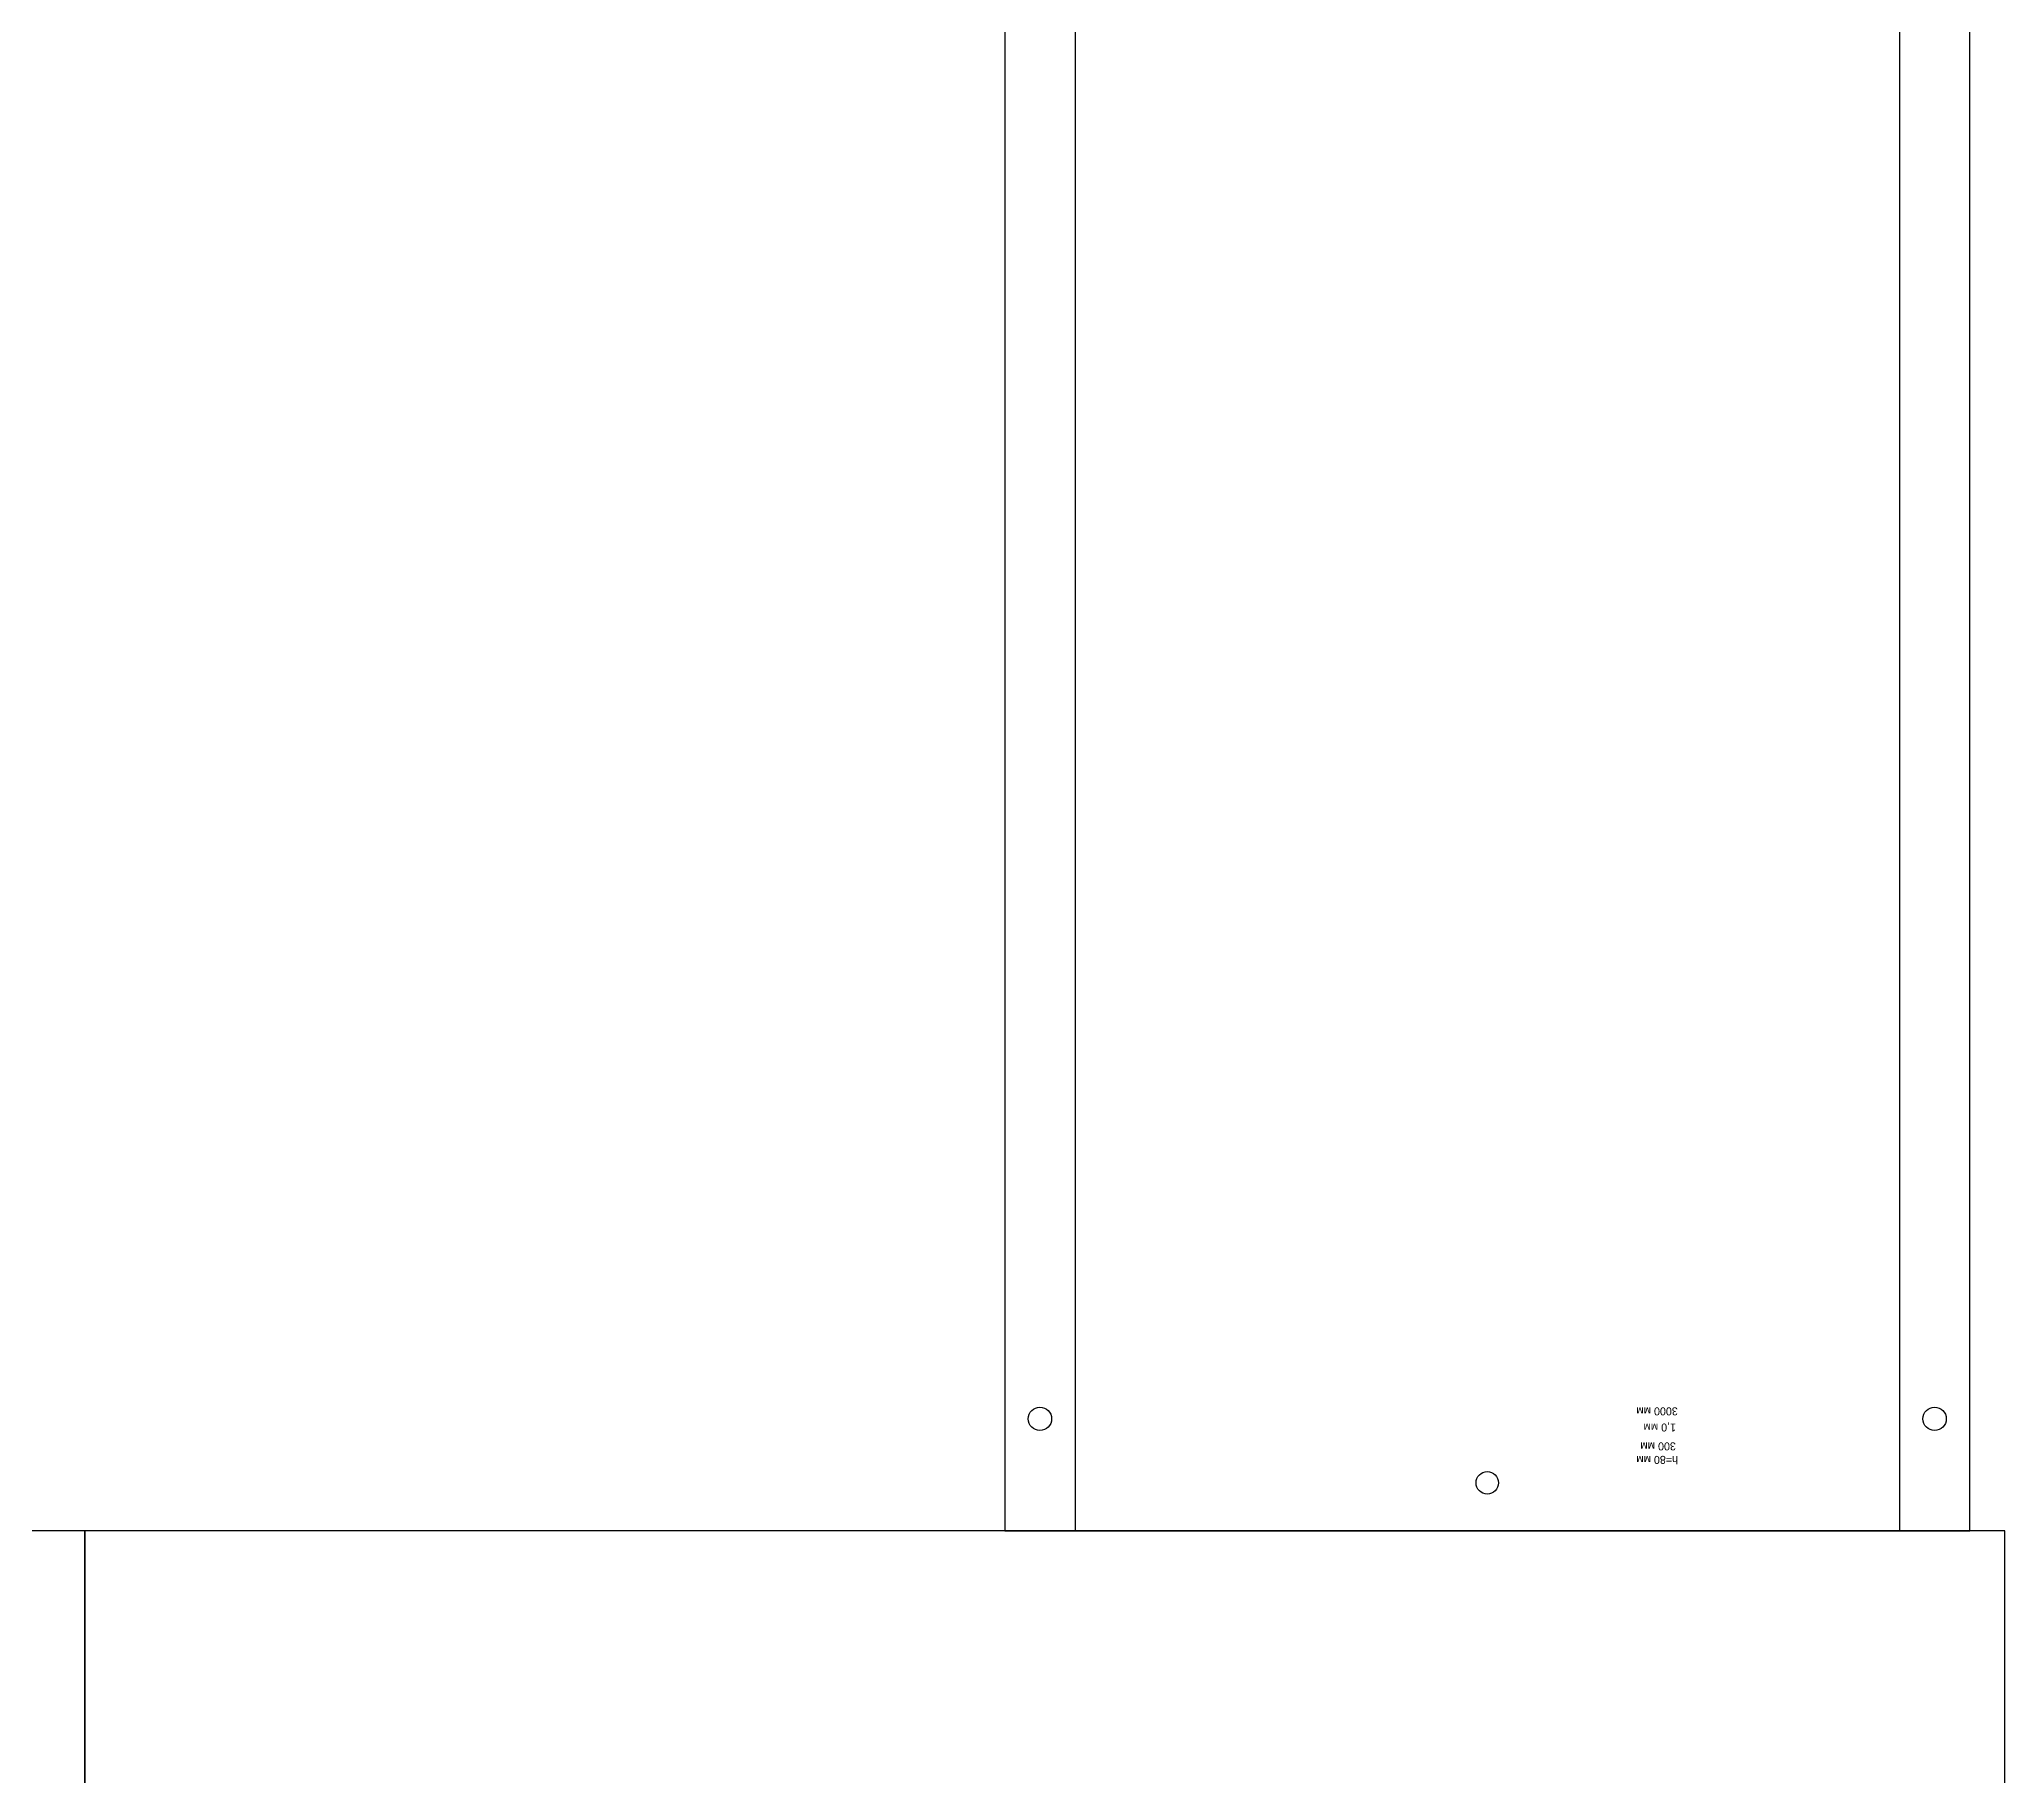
# Model space of a CAD drawing. Header units: millimetres. Extents: x -42533 to 645315, y 3457 to 82611.
# Drawn here: x 23651 to 24265, y 53650 to 54192 of the extents above; entities that cross this region are included whole.
import ezdxf
from ezdxf.enums import TextEntityAlignment as Align

# ---------------------------------------------------------------- set-up
doc = ezdxf.new("R2018")
doc.units = ezdxf.units.MM
doc.layers.add('ЭОМ_Кабель Быт. розеток', color=5, linetype='Continuous', lineweight=30)
doc.layers.add('ЭОМ_Лотки рабочие', color=5, linetype='Continuous')
doc.styles.get("Standard").update_dxf_attribs({"font": 'arial.ttf'})

# ---------------------------------------------------------------- blocks, each defined once
blk = doc.blocks.new('*U471')
at = {"color": 0, "linetype": 'Continuous', "lineweight": 25}
for p, q in [((-128.8, -1716.26), (-128.8, 0)), ((128.8, -1716.26), (128.8, 0))]:
    blk.add_line(p, q, dxfattribs=at)
blk.add_lwpolyline([(150.8, -1716.26), (150.8, 0), (-150.8, 0), (-150.8, -1716.26)], close=True, dxfattribs=at)
at = {"color": 0, "linetype": 'ByBlock', "lineweight": -2}
blk.add_circle((0, -15), 3.5, dxfattribs=at)
at = {"color": 0, "linetype": 'Continuous', "lineweight": 25}
for centre, radius in [((0, -15), 3.5), ((-139.8, -35), 3.65), ((139.8, -35), 3.65)]:
    blk.add_circle(centre, radius, dxfattribs=at)
at = {"color": 0, "flags": 9}
for tag, p in [('АРТИКУЛ', (-59.7, -11.85)), ('НАИМЕНОВАНИЕ', (-59.12, -7.02)), ('ПРИМЕЧАНИЕ', (-58.82, -17.26))]:
    blk.add_attdef(tag, text='', height=2.5, dxfattribs=at).set_placement(p, align=Align.TOP_LEFT)
at = {"color": 0, "lineweight": 30, "flags": 104}
for tag, p in [('ВЫСОТА', (-59.61, -20.92)), ('ШИРИНА', (-58.94, -25.15)), ('ДЛИНА', (-59.54, -36.09)), ('ТОЛЩИНА', (-58.99, -31.04))]:
    blk.add_attdef(tag, text='', height=2.5, dxfattribs=at).set_placement(p, align=Align.TOP_LEFT)

msp = doc.modelspace()

# ---------------------------------------------------------------- linework, layer by layer
at = {"layer": 'ЭОМ_Кабель Быт. розеток'}
for points in [[(23065.5, 53226.06), (23665.5, 53226.06), (23665.5, 53726.06), (23065.5, 53726.06)], [(23665.5, 53226.06), (24265.5, 53226.06), (24265.5, 53726.06), (23665.5, 53726.06)]]:
    msp.add_lwpolyline(points, close=True, dxfattribs=at)

# ---------------------------------------------------------------- block references
at = {"layer": 'ЭОМ_Лотки рабочие'}
ref = msp.add_blockref('*U471', (24103.8, 53726.06), dxfattribs=dict(at, rotation=180))
lines = msp.add_mtext('3000 мм', dxfattribs={"layer": '0', "color": 0, "insert": (24163.34, 53762.15), "char_height": 2.5, "attachment_point": 1, "rotation": 180})
ref.add_attrib('ДЛИНА', '', (24163.34, 53762.15)).embed_mtext(lines)
lines = msp.add_mtext('1,0 мм', dxfattribs={"layer": '0', "color": 0, "insert": (24162.79, 53757.1), "char_height": 2.5, "attachment_point": 1, "rotation": 180})
ref.add_attrib('ТОЛЩИНА', '', (24162.79, 53757.1)).embed_mtext(lines)
lines = msp.add_mtext('h=80 мм', dxfattribs={"layer": '0', "color": 0, "insert": (24163.41, 53746.98), "char_height": 2.5, "attachment_point": 1, "rotation": 180})
ref.add_attrib('ВЫСОТА', '', (24163.41, 53746.98)).embed_mtext(lines)
lines = msp.add_mtext('300 мм', dxfattribs={"layer": '0', "color": 0, "insert": (24162.74, 53751.21), "char_height": 2.5, "attachment_point": 1, "rotation": 180})
ref.add_attrib('ШИРИНА', '', (24162.74, 53751.21)).embed_mtext(lines)

doc.saveas('drawing.dxf')
